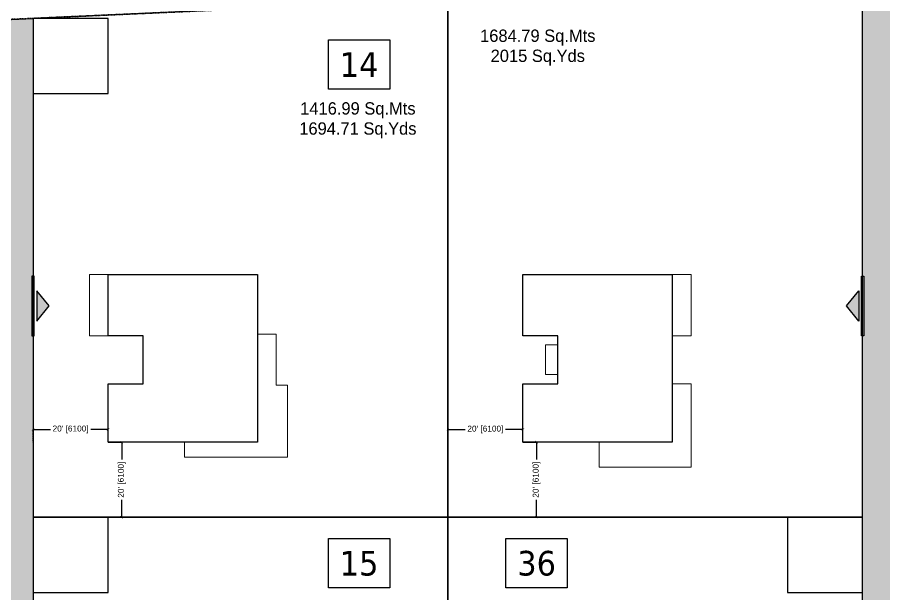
# Model space of a CAD drawing. Header units: millimetres. Extents: x -176651 to 388869, y -469666 to 486614.
# Drawn here: x 215368 to 285710, y 383160 to 429959 of the extents above; entities that cross this region are included whole.
import ezdxf

# ---------------------------------------------------------------- set-up
doc = ezdxf.new("R2010")
doc.units = ezdxf.units.MM
doc.header["$PDMODE"] = 35
doc.header["$PDSIZE"] = 0.1
doc.linetypes.add('HIDDEN', pattern=[9.525, 6.35, -3.175])
doc.linetypes.add('Site boundary$0$DASHDOT', pattern=[25.4, 12.7, -6.35, 0, -6.35])
doc.layers.get('Defpoints').update_dxf_attribs({"color": 252})
for name, color, linetype in [('ad-Dimension', 8, 'Continuous'), ('ad-Entrance Point', 4, 'Continuous'), ('ad-Parking', 8, 'Continuous'), ('ad-Plinth', 8, 'Continuous'), ('ad-Plot Areas-Sq.Mts', 8, 'Continuous'), ('ad-Plot Areas-Sq.Yds', 8, 'Continuous'), ('ad-Plot Boundary', 8, 'Continuous'), ('ad-Plot Numbers', 2, 'Continuous'), ('ad-Road', 8, 'Continuous'), ('ad-Road Hatch', 8, 'Continuous'), ('ad-Verandah', 8, 'Continuous')]:
    doc.layers.add(name, color=color, linetype=linetype)
doc.layers.add('Site boundary$0$ad-Site Boundary', color=1, linetype='Site boundary$0$DASHDOT', lineweight=35, true_color=0xff0000)
doc.styles.add('$0$grid_text', font='verdana.ttf', dxfattribs={"width": 0.9})
doc.styles.add('MtX_Century_Gothic', font='GOTHIC.TTF')
doc.styles.get("Standard").update_dxf_attribs({"font": 'arial.ttf'})
doc.dimstyles.new('Copy of A-100-DIM-INT (MM-FT)', dxfattribs={"dimscale": 500, "dimtxt": 2.4, "dimasz": 1, "dimexe": 0, "dimexo": 0, "dimgap": 1, "dimtad": 0, "dimdec": 0, "dimlfac": 0.03937, "dimdsep": 46, "dimlunit": 3, "dimtxsty": 'Standard', "dimblk": 'ARCHTICK', "dimcen": 0.025, "dimclrd": 256, "dimclre": 256, "dimclrt": 256, "dimazin": 2, "dimtfac": 1, "dimtdec": 0, "dimtix": 1, "dimtmove": 2, "dimatfit": 3, "dimldrblk": 'ARCHTICK', "dimfxl": 1, "dimtolj": 1, "dimtzin": 0, "dimarcsym": 0})

# ---------------------------------------------------------------- blocks, each defined once
blk = doc.blocks.new('Site boundary')
at = {"layer": 'Site boundary$0$ad-Site Boundary', "ltscale": 1.5}
blk.add_lwpolyline([(309560, 451133), (285276, 444234), (266058, 439076), (248863, 434485), (237555, 431401), (235827, 430735), (191839, 428759), (191574, 423951), (183873, 349088), (179944, 348002), (182847, 321090), (183372, 315167)], dxfattribs=at)
blk = doc.blocks.new('A$C4fb60e89')
at = {"layer": 'ad-Road Hatch', "ltscale": 5, "transparency": 33554687}
h = blk.add_hatch(dxfattribs=at)
h.set_pattern_fill('AR-HBONE', color=256, scale=15)
h.set_pattern_definition([(45, (-193247.7, -428758.8), (0, 2155.2615), [4572, -1524]), (135, (-192170.1, -427681.1), (2e-13, 2155.2615), [4572, -1524])])
h.paths.add_polyline_path([(175594, -250241), (169178, -249341), (167473, -249057), (167473, -138694), (101313, -138694), (101313, -199954), (101308, -237995), (101040, -268291), (101008, -280968), (101066, -293684), (101243, -311127), (100910, -319344), (100949, -333937), (100669, -366960), (100727, -390983), (100669, -404586), (100538, -420418), (100467, -428759), (92426, -427265), (92163, -427209), (92163, -321454), (24803, -321454), (24803, -412961), (15653, -411029), (15654, -321452), (-19535, -321452), (-34427, -319477), (-65207, -315395), (-171770, -301268), (-185854, -298333), (-193248, -296832), (-193244, -292908), (-191914, -285219), (-191839, -284679), (-183397, -286393), (-169723, -289243), (-53141, -304698), (-18730, -309262), (15653, -309262), (15653, 703), (24803, 1115), (24803, -129544), (92163, -129544), (92163, 15133), (101313, 17713), (101313, -129544), (167473, -129544), (167473, 35552), (175738, 37855), (175849, 28595), (175836, 25947), (175777, 14040), (175855, 2316), (175660, -18036), (175731, -34039), (175718, -46839), (175673, -63402), (175816, -82072), (175542, -106356), (175490, -124641), (175575, -145019), (175731, -168892), (175797, -181269), (175797, -192667), (175744, -208200), (175829, -223277), (175888, -234871)])
h.paths.add_polyline_path([(24803, -309264), (92163, -309264), (92163, -138694), (24803, -138694)], flags=16)
at = {"layer": 'ad-Road', "ltscale": 5}
for points in [[(15653, -309262), (15653, 703), (24803, 1115), (24803, -129544)], [(92163, -129544), (92163, 15133), (101313, 17713), (101313, -129544)]]:
    blk.add_lwpolyline(points, dxfattribs=at)
blk = doc.blocks.new('A$Cbbea0351')
at = {"layer": 'ad-Plot Areas-Sq.Mts', "linetype": 'Continuous', "char_height": 1000, "width": 9668.74, "attachment_point": 5, "style": 'MtX_Century_Gothic', "bg_fill": 2}
for s, insert in [('1684.79 Sq.Mts', (-109951, -38299)), ('1416.99 Sq.Mts', (-124558, -44202))]:
    blk.add_mtext(s, dxfattribs=dict(at, insert=insert))
at = {"layer": 'ad-Plot Numbers', "linetype": 'Continuous', "char_height": 2000, "width": 2981.72, "attachment_point": 5, "style": '$0$grid_text', "bg_fill": 18, "box_fill_scale": 1.5, "bg_fill_color": 257, "bg_fill_transparency": 0}
for s, insert in [('14', (-124463, -40492)), ('15', (-124463, -81001)), ('36', (-110046, -80999))]:
    blk.add_mtext(s, dxfattribs=dict(at, insert=insert))
at = {"layer": 'ad-Plot Areas-Sq.Yds', "linetype": 'Continuous', "char_height": 1000, "attachment_point": 5, "style": 'MtX_Century_Gothic', "bg_fill": 2}
for s, insert, width in [('2015 Sq.Yds', (-109951, -39930), 7884.16), ('1694.71 Sq.Yds', (-124558, -45834), 9770.71)]:
    blk.add_mtext(s, dxfattribs=dict(at, insert=insert, width=width))
blk = doc.blocks.new('zw$E7CA')
at = {"layer": 'ad-Plot Boundary'}
blk.add_lwpolyline([(0, 0), (33680, 0), (33680, 30050), (0, 30050)], close=True, dxfattribs=at)
blk = doc.blocks.new('zw$A88E')
at = {"layer": 'ad-Plot Boundary'}
for points in [[(-117254, -77249), (-83574, -77249), (-83574, -22722), (-101518, -27538), (-117254, -31739)], [(-150934, -77249), (-117254, -77249), (-117254, -31739), (-130021, -35213), (-131749, -35878), (-150934, -36740)]]:
    blk.add_lwpolyline(points, close=True, dxfattribs=at)
at = {"layer": 'ad-Plot Boundary', "ltscale": 5}
for p in [(-150934, -107299), (-117254, -107299)]:
    blk.add_blockref('zw$E7CA', p, dxfattribs=at)
blk = doc.blocks.new('_ArchTick')
at = {"color": 0, "linetype": 'ByBlock', "const_width": 0.15}
blk.add_lwpolyline([(-0.5, -0.5), (0.5, 0.5)], dxfattribs=at)
blk = doc.blocks.new('*D13')
at = {"layer": 'ad-Dimension', "lineweight": -2, "transparency": 16777216}
for p, q in [((0, 0), (1103, 0)), ((1103, 0), (1103, -1419)), ((1103, -6100), (1103, -4681)), ((0, -6100), (1103, -6100))]:
    blk.add_line(p, q, dxfattribs=at)
at = {"layer": 'Defpoints', "color": 0, "ltscale": 5, "transparency": 16777216}
for p in [(0, 0), (0, -6100), (1103, -6100)]:
    blk.add_point(p, dxfattribs=at)
at = {"layer": 'ad-Dimension', "lineweight": -2, "ltscale": 5, "transparency": 16777216, "xscale": 200, "yscale": 200, "zscale": 200}
for p, rotation in [((1103, 0), 90), ((1103, -6100), 270)]:
    blk.add_blockref('_ArchTick', p, dxfattribs=dict(at, rotation=rotation))
at = {"layer": 'ad-Dimension', "ltscale": 5, "transparency": 16777216, "insert": (1103, -3050), "char_height": 480, "attachment_point": 5, "rotation": 90}
blk.add_mtext("\\A1;20' [6100]", dxfattribs=at)
blk = doc.blocks.new('*D14')
at = {"layer": 'ad-Dimension', "linetype": 'HIDDEN', "lineweight": -2, "transparency": 16777216}
blk.add_line((-6100, 0), (-6100, 1032), dxfattribs=at)
at = {"layer": 'ad-Dimension', "lineweight": -2, "transparency": 16777216}
for p, q in [((-6100, 1032), (-4681, 1032)), ((0, 1032), (-1419, 1032)), ((0, 0), (0, 1032))]:
    blk.add_line(p, q, dxfattribs=at)
at = {"layer": 'Defpoints', "color": 0, "ltscale": 5, "transparency": 16777216}
for p in [(-6100, 1032), (-6100, 0), (0, 0)]:
    blk.add_point(p, dxfattribs=at)
at = {"layer": 'ad-Dimension', "lineweight": -2, "ltscale": 5, "transparency": 16777216, "xscale": 200, "yscale": 200, "zscale": 200, "rotation": 180}
blk.add_blockref('_ArchTick', (-6100, 1032), dxfattribs=at)
at = {"layer": 'ad-Dimension', "lineweight": -2, "ltscale": 5, "transparency": 16777216, "xscale": 200, "yscale": 200, "zscale": 200}
blk.add_blockref('_ArchTick', (0, 1032), dxfattribs=at)
at = {"layer": 'ad-Dimension', "ltscale": 5, "transparency": 16777216, "insert": (-3050, 1032), "char_height": 480, "attachment_point": 5}
blk.add_mtext("\\A1;20' [6100]", dxfattribs=at)
blk = doc.blocks.new('*D16')
at = {"layer": 'ad-Dimension', "lineweight": -2, "transparency": 16777216}
for p, q in [((0, 0), (1103, 0)), ((1103, 0), (1103, -1419)), ((1103, -6100), (1103, -4681)), ((0, -6100), (1103, -6100))]:
    blk.add_line(p, q, dxfattribs=at)
at = {"layer": 'Defpoints', "color": 0, "ltscale": 5, "transparency": 16777216}
for p in [(0, 0), (0, -6100), (1103, -6100)]:
    blk.add_point(p, dxfattribs=at)
at = {"layer": 'ad-Dimension', "lineweight": -2, "ltscale": 5, "transparency": 16777216, "xscale": 200, "yscale": 200, "zscale": 200}
for p, rotation in [((1103, 0), 90), ((1103, -6100), 270)]:
    blk.add_blockref('_ArchTick', p, dxfattribs=dict(at, rotation=rotation))
at = {"layer": 'ad-Dimension', "ltscale": 5, "transparency": 16777216, "insert": (1103, -3050), "char_height": 480, "attachment_point": 5, "rotation": 90}
blk.add_mtext("\\A1;20' [6100]", dxfattribs=at)
blk = doc.blocks.new('*D17')
at = {"layer": 'ad-Dimension', "linetype": 'HIDDEN', "lineweight": -2, "transparency": 16777216}
blk.add_line((-6100, -6), (-6100, 1026), dxfattribs=at)
at = {"layer": 'ad-Dimension', "lineweight": -2, "transparency": 16777216}
for p, q in [((-6100, 1026), (-4681, 1026)), ((0, 1026), (-1419, 1026)), ((0, 0), (0, 1026))]:
    blk.add_line(p, q, dxfattribs=at)
at = {"layer": 'Defpoints', "color": 0, "ltscale": 5, "transparency": 16777216}
for p in [(-6100, 1026), (-6100, -6), (0, 0)]:
    blk.add_point(p, dxfattribs=at)
at = {"layer": 'ad-Dimension', "lineweight": -2, "ltscale": 5, "transparency": 16777216, "xscale": 200, "yscale": 200, "zscale": 200, "rotation": 180}
blk.add_blockref('_ArchTick', (-6100, 1026), dxfattribs=at)
at = {"layer": 'ad-Dimension', "lineweight": -2, "ltscale": 5, "transparency": 16777216, "xscale": 200, "yscale": 200, "zscale": 200}
blk.add_blockref('_ArchTick', (0, 1026), dxfattribs=at)
at = {"layer": 'ad-Dimension', "ltscale": 5, "transparency": 16777216, "insert": (-3050, 1026), "char_height": 480, "attachment_point": 5}
blk.add_mtext("\\A1;20' [6100]", dxfattribs=at)
blk = doc.blocks.new('zw$944D')
at = {"layer": 'ad-Parking', "ltscale": 5}
blk.add_lwpolyline([(0, 0), (6100, 0), (6100, 6100), (0, 6100)], close=True, dxfattribs=at)
blk = doc.blocks.new('zw$2786')
at = {"layer": 'ad-Parking', "ltscale": 5}
for p in [(36699, 75772), (36699, 35263), (97959, 35263)]:
    blk.add_blockref('zw$944D', p, dxfattribs=at)
blk = doc.blocks.new('$ZCDB_AUDIT_GENERATED_25A5F3')
at = {"layer": 'ad-Entrance Point', "ltscale": 5}
h = blk.add_hatch(color=256, dxfattribs=at)
h.dxf.hatch_style = 1
h.paths.add_polyline_path([(-300, -1187.5), (-300, -3637.5), (-1300, -2412.5)])
for points in [[(-100, 0), (100, 0), (100, -4825), (-100, -4825)], [(-300, -1187.5), (-300, -3637.5), (-1300, -2412.5)]]:
    blk.add_lwpolyline(points, close=True, dxfattribs=at)
blk = doc.blocks.new('$ZCDB_AUDIT_GENERATED_25A5FB')
at = {"layer": 'ad-Entrance Point', "ltscale": 5, "xscale": -1}
blk.add_blockref('$ZCDB_AUDIT_GENERATED_25A5F3', (24803, -19824), dxfattribs=at)
at = {"layer": 'ad-Entrance Point', "ltscale": 5}
blk.add_blockref('$ZCDB_AUDIT_GENERATED_25A5F3', (92163, -19824), dxfattribs=at)
blk = doc.blocks.new('zw$F00C')
at = {"layer": 'ad-Plinth', "ltscale": 5}
blk.add_lwpolyline([(0, 13620), (12120, 13620), (12120, 0), (0, 0), (0, 4745), (2830, 4745), (2830, 8645), (0, 8645)], close=True, dxfattribs=at)
at = {"layer": 'ad-Verandah', "lineweight": 9}
for points in [[(0, 13620), (-1520, 13620), (-1520, 8645), (0, 8645)], [(6195, 0), (12120, 0), (12120, 8760), (13640, 8760), (13640, 4630), (14550, 4630), (14550, -1210), (6195, -1210)]]:
    blk.add_lwpolyline(points, close=True, dxfattribs=at)
at = {"layer": 'ad-Dimension'}
dim = blk.add_linear_dim(base=(-6100, 1031.8), p1=(0, 0), p2=(-6100, 0), dimstyle='Copy of A-100-DIM-INT (MM-FT)', override={"dimscale": 200}, dxfattribs=at)
dim.commit()
dim.dimension.update_dxf_attribs({"geometry": '*D14', "text_midpoint": (-3050, 1031.8)})
dim = blk.add_linear_dim(base=(1102.9, -6100), p1=(0, 0), p2=(0, -6100), angle=90, dimstyle='Copy of A-100-DIM-INT (MM-FT)', override={"dimscale": 200}, dxfattribs=at)
dim.commit()
dim.dimension.update_dxf_attribs({"geometry": '*D13', "text_midpoint": (1102.9, -3050)})
blk = doc.blocks.new('zw$898C')
at = {"layer": 'ad-Plinth', "ltscale": 5}
blk.add_blockref('zw$F00C', (30903, -33294), dxfattribs=at)
blk = doc.blocks.new('A$C92fa9908')
at = {"layer": 'ad-Plinth', "ltscale": 5}
blk.add_lwpolyline([(0, 13620), (12120, 13620), (12120, 0), (0, 0), (0, 4745), (2830, 4745), (2830, 8645), (0, 8645)], close=True, dxfattribs=at)
at = {"layer": 'ad-Verandah', "lineweight": 9}
for points in [[(12120, 13620), (13650, 13620), (13650, 8645), (12120, 8645)], [(2830, 7895), (1830, 7895), (1830, 5495), (2830, 5495)], [(13650, 4745), (12120, 4745), (12120, 0), (6200, 0), (6200, -2045), (13650, -2045)]]:
    blk.add_lwpolyline(points, close=True, dxfattribs=at)
at = {"layer": 'ad-Dimension'}
dim = blk.add_linear_dim(base=(-6100, 1025.8), p1=(0, 0), p2=(-6100, -6), dimstyle='Copy of A-100-DIM-INT (MM-FT)', override={"dimscale": 200}, dxfattribs=at)
dim.commit()
dim.dimension.update_dxf_attribs({"geometry": '*D17', "text_midpoint": (-3050, 1025.8)})
dim = blk.add_linear_dim(base=(1102.9, -6100), p1=(0, 0), p2=(0, -6100), angle=90, dimstyle='Copy of A-100-DIM-INT (MM-FT)', override={"dimscale": 200}, dxfattribs=at)
dim.commit()
dim.dimension.update_dxf_attribs({"geometry": '*D16', "text_midpoint": (1102.9, -3050)})
blk = doc.blocks.new('zw$C194')
at = {"layer": 'ad-Plinth', "ltscale": 5}
blk.add_blockref('A$C92fa9908', (64583, -33294), dxfattribs=at)

msp = doc.modelspace()

# ---------------------------------------------------------------- block references
at = {"layer": 'ad-Road', "ltscale": 5}
msp.add_blockref('A$C4fb60e89', (191839, 428759), dxfattribs=at)

# ---------------------------------------------------------------- next in the draw order: block references
at = {"ltscale": 5}
msp.add_blockref('A$Cbbea0351', (367577, 466614), dxfattribs=at)

# ---------------------------------------------------------------- next in the draw order: block references
msp.add_blockref('Site boundary', (0, 0))
for name in ['zw$C194', 'zw$898C']:
    msp.add_blockref(name, (191839, 428759), dxfattribs=at)
at = {"layer": 'ad-Entrance Point', "ltscale": 5}
msp.add_blockref('$ZCDB_AUDIT_GENERATED_25A5FB', (191839, 428759), dxfattribs=at)
at = {"layer": 'ad-Parking', "ltscale": 5}
msp.add_blockref('zw$2786', (179944, 348002), dxfattribs=at)
at = {"layer": 'ad-Plot Boundary', "ltscale": 5}
msp.add_blockref('zw$A88E', (367577, 466614), dxfattribs=at)

doc.saveas('drawing.dxf')
